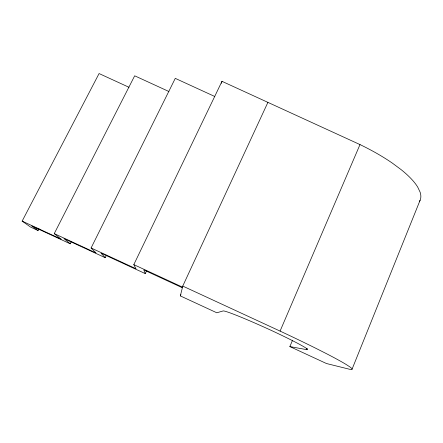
<?xml version="1.0" encoding="UTF-8"?>
<svg xmlns="http://www.w3.org/2000/svg" width="443" height="443" viewBox="0 0 443 443"><rect width="100%" height="100%" fill="white"/><g stroke="black" fill="none" stroke-linecap="round" stroke-linejoin="round"><path stroke-width="0.66" d="M221.494 83.317L221.976 81.324L359.993 144.579A94.132 28.861 22.4 0 1 392.537 163.257L401.098 169.619A94.132 28.861 22.4 0 1 417.749 187.167L420.097 192.14A94.132 28.861 22.4 0 1 419.493 201.399M307.104 348.336L306.573 349.616A49.095 2.437 24.5 0 0 271.841 330.655A49.151 2.431 24.5 0 0 223.05 310.975L216.793 312.775L180.334 295.907L182.787 286.095L280.076 331.093A98.922 4.945 24.5 0 1 315.626 348.192L325.406 353.137A98.922 4.945 24.5 0 1 345.972 364.367L349.61 366.721A98.922 4.945 24.5 0 1 348.431 368.98L326.469 363.526L289.86 346.587L292.557 340.218M352.035 369.252L420.075 200.297M280.076 331.093L359.993 144.579M146.445 271.116L145.26 273.608L143.825 269.92L182.051 287.601L182.632 286.344M182.051 287.601L267.904 102.372M180.334 295.907L180.916 294.656M214.805 96.502L175.273 78.367L91.097 247.98L135.995 268.751L133.814 264.626L221.976 81.324M71.162 241.944L70.232 243.794L63.964 238.611L105.196 257.688L106.414 255.207M128.974 87.277L99.082 73.549L22.15 221.112L61.217 239.192L54.251 233.622L134.683 75.803L168.921 91.518M39.017 228.699L38.07 230.543L36.437 229.396L37.068 228.167M289.86 346.587L306.573 349.616M133.814 264.626L182.339 287.07M145.26 273.608L100.987 253.125L105.196 257.688M54.251 233.622L96.037 252.953L91.097 247.98M70.232 243.794L31.641 225.936L36.437 229.396M38.07 230.543L30.617 227.093L22.15 221.112"/></g></svg>
